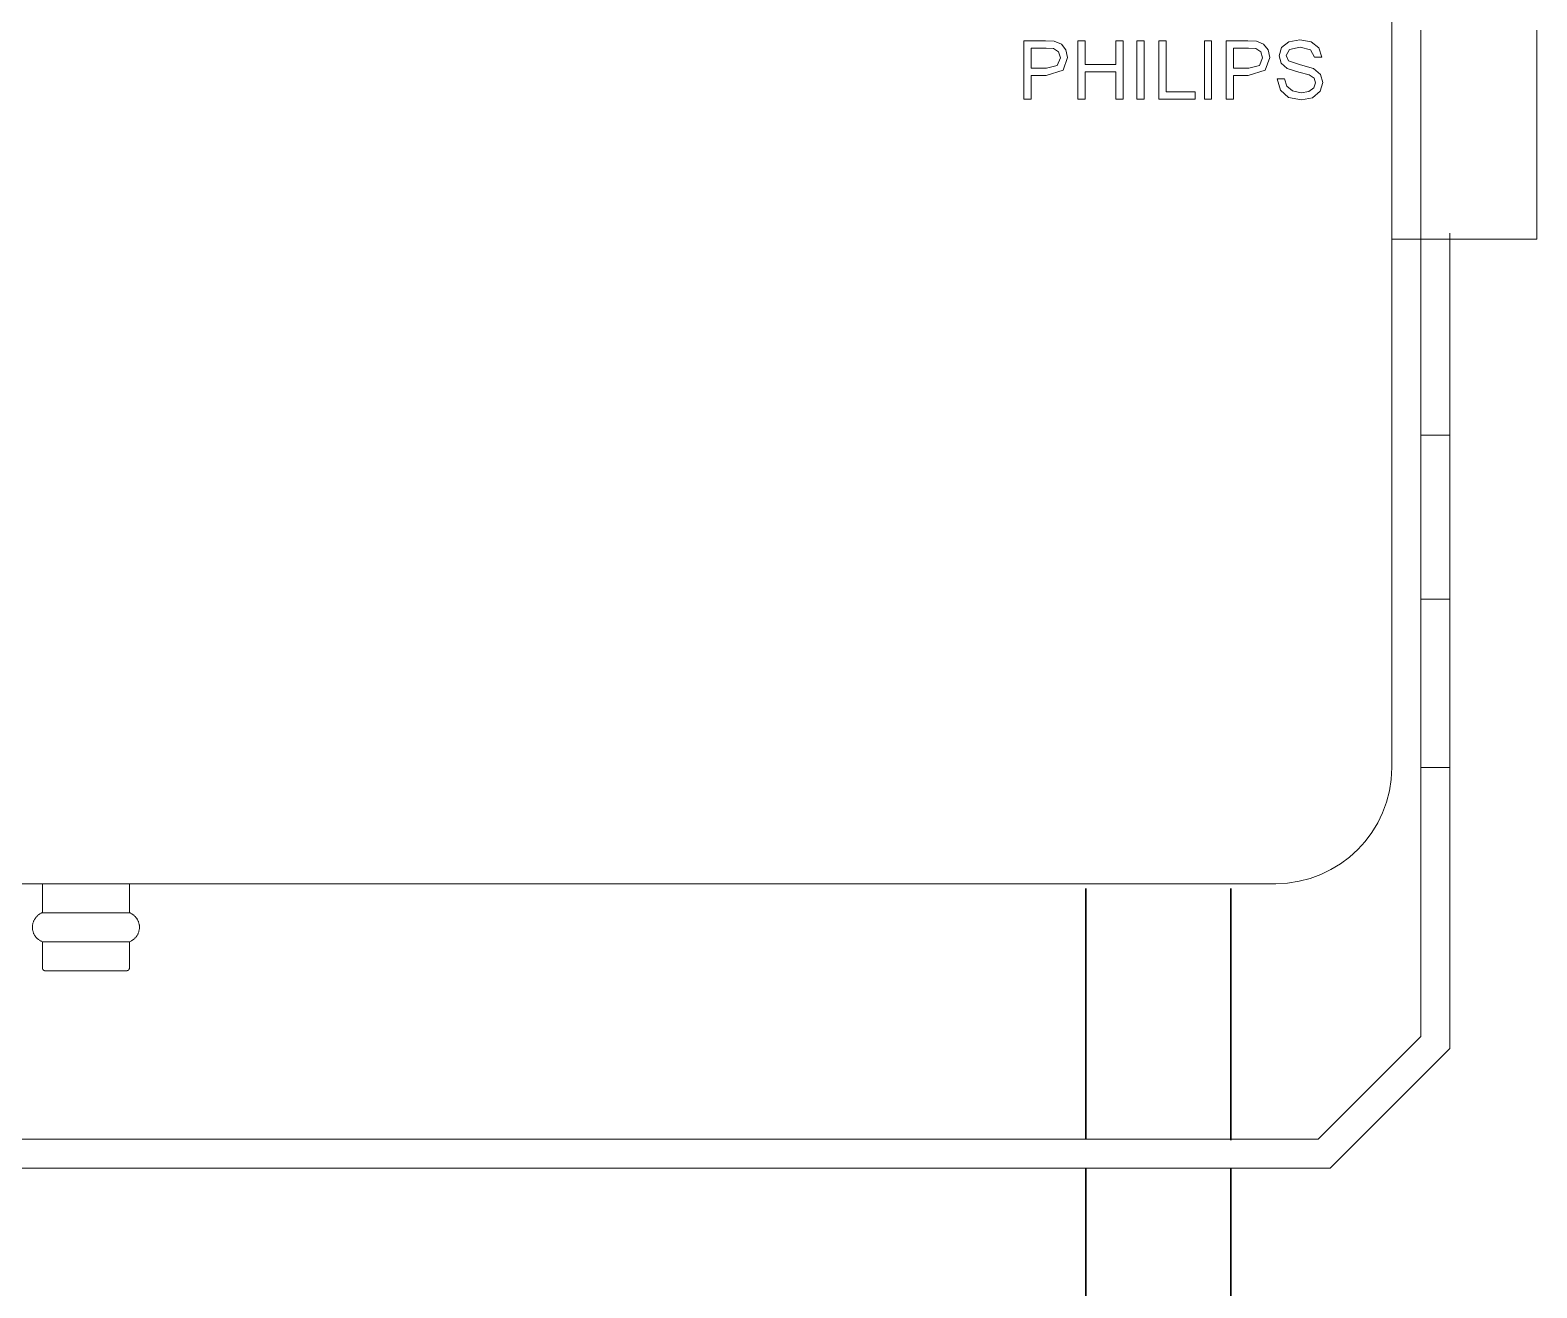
# Model space of a CAD drawing. Header units: millimetres. Extents: x -153298 to 620751, y -313239 to 250031.
# Drawn here: x 6887.2 to 7146.9, y -306735.3 to -306518.7 of the extents above; entities that cross this region are included whole.
import ezdxf

# ---------------------------------------------------------------- set-up
doc = ezdxf.new("R2010")
doc.units = ezdxf.units.MM
doc.layers.add('E-LITE-EQPM', color=7, linetype='Continuous', lineweight=35)
doc.layers.add('I-WALL-E', color=7, linetype='Continuous', lineweight=35)

# ---------------------------------------------------------------- blocks, each defined once
blk = doc.blocks.new('ACM_L18 - LED Flood Light Luminaire - ACM_L18 - LED Flood Light Luminaire-V446-2140-01 ENTRANCE 1 ELEVATION 2')
at = {"layer": 'E-LITE-EQPM', "color": 7, "lineweight": 20}
for p, q in [((-17549.32, 104419), (-17549.32, 104679)), ((-17549.32, 104622.01), (-17549.32, 104419)), ((-17544.32, 104546), (-17544.32, 104528)), ((-17524.32, 104546), (-17524.32, 104528)), ((-17608.97, 104544.18), (-17612.69, 104544.18)), ((-17612.69, 104544.18), (-17612.69, 104534.13)), ((-17612.69, 104534.13), (-17612.69, 104544.18)), ((-17612.69, 104544.18), (-17608.97, 104544.18)), ((-17611.44, 104539.47), (-17611.44, 104542.92)), ((-17611.44, 104542.92), (-17608.84, 104542.92)), ((-17608.84, 104542.92), (-17611.44, 104542.92)), ((-17611.44, 104542.92), (-17611.44, 104539.47)), ((-17607.47, 104544.08), (-17608.97, 104544.18)), ((-17608.97, 104544.18), (-17607.47, 104544.08)), ((-17608.84, 104542.92), (-17607.58, 104542.84)), ((-17607.58, 104542.84), (-17608.84, 104542.92)), ((-17606.25, 104543.61), (-17607.47, 104544.08)), ((-17607.47, 104544.08), (-17606.25, 104543.61)), ((-17605.46, 104542.64), (-17606.25, 104543.61)), ((-17606.25, 104543.61), (-17605.46, 104542.64)), ((-17602.17, 104544.18), (-17603.43, 104544.18)), ((-17603.43, 104544.18), (-17603.43, 104534.13)), ((-17603.43, 104534.13), (-17603.43, 104544.18)), ((-17603.43, 104544.18), (-17602.17, 104544.18)), ((-17602.17, 104540.1), (-17602.17, 104544.18)), ((-17602.17, 104544.18), (-17602.17, 104540.1)), ((-17595.58, 104544.18), (-17596.84, 104544.18)), ((-17596.84, 104544.18), (-17596.84, 104540.1)), ((-17596.84, 104540.1), (-17596.84, 104544.18)), ((-17596.84, 104544.18), (-17595.58, 104544.18)), ((-17595.58, 104534.13), (-17595.58, 104544.18)), ((-17595.58, 104544.18), (-17595.58, 104534.13)), ((-17591.97, 104544.18), (-17593.23, 104544.18)), ((-17593.23, 104544.18), (-17593.23, 104534.13)), ((-17593.23, 104534.13), (-17593.23, 104544.18)), ((-17593.23, 104544.18), (-17591.97, 104544.18)), ((-17591.97, 104534.13), (-17591.97, 104544.18)), ((-17591.97, 104544.18), (-17591.97, 104534.13)), ((-17588.2, 104544.18), (-17589.46, 104544.18)), ((-17589.46, 104544.18), (-17589.46, 104534.13)), ((-17589.46, 104534.13), (-17589.46, 104544.18)), ((-17589.46, 104544.18), (-17588.2, 104544.18)), ((-17588.2, 104535.39), (-17588.2, 104544.18)), ((-17588.2, 104544.18), (-17588.2, 104535.39)), ((-17580.36, 104544.18), (-17581.61, 104544.18)), ((-17581.61, 104544.18), (-17581.61, 104534.13)), ((-17581.61, 104534.13), (-17581.61, 104544.18)), ((-17581.61, 104544.18), (-17580.36, 104544.18)), ((-17580.36, 104534.13), (-17580.36, 104544.18)), ((-17580.36, 104544.18), (-17580.36, 104534.13)), ((-17574.12, 104544.18), (-17577.85, 104544.18)), ((-17577.85, 104544.18), (-17577.85, 104534.13)), ((-17577.85, 104534.13), (-17577.85, 104544.18)), ((-17577.85, 104544.18), (-17574.12, 104544.18)), ((-17576.59, 104539.47), (-17576.59, 104542.92)), ((-17576.59, 104542.92), (-17573.99, 104542.92)), ((-17573.99, 104542.92), (-17576.59, 104542.92)), ((-17576.59, 104542.92), (-17576.59, 104539.47)), ((-17572.62, 104544.08), (-17574.12, 104544.18)), ((-17574.12, 104544.18), (-17572.62, 104544.08)), ((-17573.99, 104542.92), (-17572.74, 104542.84)), ((-17572.74, 104542.84), (-17573.99, 104542.92)), ((-17571.4, 104543.61), (-17572.62, 104544.08)), ((-17572.62, 104544.08), (-17571.4, 104543.61)), ((-17570.61, 104542.64), (-17571.4, 104543.61)), ((-17571.4, 104543.61), (-17570.61, 104542.64)), ((-17568.31, 104542.99), (-17568.74, 104541.57)), ((-17568.74, 104541.57), (-17568.31, 104542.99)), ((-17567.03, 104544), (-17568.31, 104542.99)), ((-17568.31, 104542.99), (-17567.03, 104544)), ((-17565.17, 104544.34), (-17567.03, 104544)), ((-17567.03, 104544), (-17565.17, 104544.34)), ((-17566.92, 104542.65), (-17565.12, 104543.08)), ((-17565.12, 104543.08), (-17566.92, 104542.65)), ((-17563.19, 104543.98), (-17565.17, 104544.34)), ((-17565.17, 104544.34), (-17563.19, 104543.98)), ((-17565.12, 104543.08), (-17563.33, 104542.64)), ((-17563.33, 104542.64), (-17565.12, 104543.08)), ((-17561.86, 104542.93), (-17563.19, 104543.98)), ((-17563.19, 104543.98), (-17561.86, 104542.93)), ((-17561.36, 104541.35), (-17561.86, 104542.93)), ((-17561.86, 104542.93), (-17561.36, 104541.35)), ((-17549.32, 104528), (-17549.32, 104545.39)), ((-17549.32, 104545.39), (-17549.32, 104528)), ((-17549.32, 104528), (-17549.32, 104545.39)), ((-17549.32, 104545.39), (-17549.32, 104528)), ((-17524.32, 104528), (-17524.32, 104545.39)), ((-17607.58, 104542.84), (-17606.73, 104542.27)), ((-17606.73, 104542.27), (-17607.58, 104542.84)), ((-17606.41, 104541.23), (-17606.96, 104539.93)), ((-17606.96, 104539.93), (-17606.41, 104541.23)), ((-17606.73, 104542.27), (-17606.41, 104541.23)), ((-17606.41, 104541.23), (-17606.73, 104542.27)), ((-17605.96, 104539.1), (-17605.16, 104541.27)), ((-17605.16, 104541.27), (-17605.96, 104539.1)), ((-17605.16, 104541.27), (-17605.46, 104542.64)), ((-17605.46, 104542.64), (-17605.16, 104541.27)), ((-17572.74, 104542.84), (-17571.89, 104542.27)), ((-17571.89, 104542.27), (-17572.74, 104542.84)), ((-17571.57, 104541.23), (-17572.11, 104539.93)), ((-17572.11, 104539.93), (-17571.57, 104541.23)), ((-17571.89, 104542.27), (-17571.57, 104541.23)), ((-17571.57, 104541.23), (-17571.89, 104542.27)), ((-17571.12, 104539.1), (-17570.31, 104541.27)), ((-17570.31, 104541.27), (-17571.12, 104539.1)), ((-17570.31, 104541.27), (-17570.61, 104542.64)), ((-17570.61, 104542.64), (-17570.31, 104541.27)), ((-17568.74, 104541.57), (-17568.39, 104540.32)), ((-17568.39, 104540.32), (-17568.74, 104541.57)), ((-17568.39, 104540.32), (-17567.32, 104539.39)), ((-17567.32, 104539.39), (-17568.39, 104540.32)), ((-17567.49, 104541.61), (-17566.92, 104542.65)), ((-17566.92, 104542.65), (-17567.49, 104541.61)), ((-17567.09, 104540.74), (-17567.49, 104541.61)), ((-17567.49, 104541.61), (-17567.09, 104540.74)), ((-17565.04, 104540.04), (-17567.09, 104540.74)), ((-17567.09, 104540.74), (-17565.04, 104540.04)), ((-17563.33, 104542.64), (-17562.62, 104541.35)), ((-17562.62, 104541.35), (-17563.33, 104542.64)), ((-17562.62, 104541.35), (-17561.36, 104541.35)), ((-17561.36, 104541.35), (-17562.62, 104541.35)), ((-17608.81, 104539.47), (-17611.44, 104539.47)), ((-17611.44, 104539.47), (-17608.81, 104539.47)), ((-17611.44, 104534.13), (-17611.44, 104538.22)), ((-17611.44, 104538.22), (-17608.88, 104538.22)), ((-17608.88, 104538.22), (-17611.44, 104538.22)), ((-17611.44, 104538.22), (-17611.44, 104534.13)), ((-17608.88, 104538.22), (-17605.96, 104539.1)), ((-17605.96, 104539.1), (-17608.88, 104538.22)), ((-17606.96, 104539.93), (-17608.81, 104539.47)), ((-17608.81, 104539.47), (-17606.96, 104539.93)), ((-17596.84, 104540.1), (-17602.17, 104540.1)), ((-17602.17, 104540.1), (-17596.84, 104540.1)), ((-17602.17, 104534.13), (-17602.17, 104538.84)), ((-17602.17, 104538.84), (-17596.84, 104538.84)), ((-17596.84, 104538.84), (-17602.17, 104538.84)), ((-17602.17, 104538.84), (-17602.17, 104534.13)), ((-17596.84, 104538.84), (-17596.84, 104534.13)), ((-17596.84, 104534.13), (-17596.84, 104538.84)), ((-17573.96, 104539.47), (-17576.59, 104539.47)), ((-17576.59, 104539.47), (-17573.96, 104539.47)), ((-17576.59, 104534.13), (-17576.59, 104538.22)), ((-17576.59, 104538.22), (-17574.04, 104538.22)), ((-17574.04, 104538.22), (-17576.59, 104538.22)), ((-17576.59, 104538.22), (-17576.59, 104534.13)), ((-17574.04, 104538.22), (-17571.12, 104539.1)), ((-17571.12, 104539.1), (-17574.04, 104538.22)), ((-17572.11, 104539.93), (-17573.96, 104539.47)), ((-17573.96, 104539.47), (-17572.11, 104539.93)), ((-17567.32, 104539.39), (-17565.35, 104538.77)), ((-17565.35, 104538.77), (-17567.32, 104539.39)), ((-17565.35, 104538.77), (-17563.52, 104538.29)), ((-17563.52, 104538.29), (-17565.35, 104538.77)), ((-17562.81, 104539.41), (-17565.04, 104540.04)), ((-17565.04, 104540.04), (-17562.81, 104539.41)), ((-17563.52, 104538.29), (-17562.67, 104537.72)), ((-17562.67, 104537.72), (-17563.52, 104538.29)), ((-17561.6, 104538.39), (-17562.81, 104539.41)), ((-17562.81, 104539.41), (-17561.6, 104538.39)), ((-17561.21, 104536.97), (-17561.6, 104538.39)), ((-17561.6, 104538.39), (-17561.21, 104536.97)), ((-17583.18, 104535.39), (-17588.2, 104535.39)), ((-17588.2, 104535.39), (-17583.18, 104535.39)), ((-17583.18, 104534.13), (-17583.18, 104535.39)), ((-17583.18, 104535.39), (-17583.18, 104534.13)), ((-17569.06, 104537.59), (-17568.51, 104535.67)), ((-17567.8, 104537.59), (-17569.06, 104537.59)), ((-17569.06, 104537.59), (-17567.8, 104537.59)), ((-17568.51, 104535.67), (-17569.06, 104537.59)), ((-17568.51, 104535.67), (-17567.09, 104534.4)), ((-17567.09, 104534.4), (-17568.51, 104535.67)), ((-17567.39, 104536.33), (-17567.8, 104537.59)), ((-17567.8, 104537.59), (-17567.39, 104536.33)), ((-17566.41, 104535.54), (-17567.39, 104536.33)), ((-17567.39, 104536.33), (-17566.41, 104535.54)), ((-17564.9, 104535.23), (-17566.41, 104535.54)), ((-17566.41, 104535.54), (-17564.9, 104535.23)), ((-17563.59, 104535.46), (-17564.9, 104535.23)), ((-17564.9, 104535.23), (-17563.59, 104535.46)), ((-17562.74, 104536.09), (-17563.59, 104535.46)), ((-17563.59, 104535.46), (-17562.74, 104536.09)), ((-17562.95, 104534.37), (-17561.66, 104535.47)), ((-17561.66, 104535.47), (-17562.95, 104534.37)), ((-17562.46, 104536.94), (-17562.74, 104536.09)), ((-17562.74, 104536.09), (-17562.46, 104536.94)), ((-17562.67, 104537.72), (-17562.46, 104536.94)), ((-17562.46, 104536.94), (-17562.67, 104537.72)), ((-17561.66, 104535.47), (-17561.21, 104536.97)), ((-17561.21, 104536.97), (-17561.66, 104535.47)), ((-17612.69, 104534.13), (-17611.44, 104534.13)), ((-17611.44, 104534.13), (-17612.69, 104534.13)), ((-17603.43, 104534.13), (-17602.17, 104534.13)), ((-17602.17, 104534.13), (-17603.43, 104534.13)), ((-17596.84, 104534.13), (-17595.58, 104534.13)), ((-17595.58, 104534.13), (-17596.84, 104534.13)), ((-17593.23, 104534.13), (-17591.97, 104534.13)), ((-17591.97, 104534.13), (-17593.23, 104534.13)), ((-17589.46, 104534.13), (-17583.18, 104534.13)), ((-17583.18, 104534.13), (-17589.46, 104534.13)), ((-17581.61, 104534.13), (-17580.36, 104534.13)), ((-17580.36, 104534.13), (-17581.61, 104534.13)), ((-17577.85, 104534.13), (-17576.59, 104534.13)), ((-17576.59, 104534.13), (-17577.85, 104534.13)), ((-17567.09, 104534.4), (-17564.85, 104533.98)), ((-17564.85, 104533.98), (-17567.09, 104534.4)), ((-17564.85, 104533.98), (-17562.95, 104534.37)), ((-17562.95, 104534.37), (-17564.85, 104533.98)), ((-17549.32, 104528), (-17549.32, 104510.62)), ((-17549.32, 104510.62), (-17549.32, 104528)), ((-17549.32, 104528), (-17549.32, 104510.62)), ((-17549.32, 104510.62), (-17549.32, 104528)), ((-17544.32, 104528), (-17544.32, 104510.62)), ((-17524.32, 104528), (-17524.32, 104510)), ((-17524.32, 104515.28), (-17524.32, 104528)), ((-17524.32, 104510.62), (-17524.32, 104514.74)), ((-17549.32, 104510), (-17524.32, 104510)), ((-17549.32, 104510), (-17544.32, 104510)), ((-17544.32, 104476.23), (-17544.32, 104511.01)), ((-17544.32, 104510.13), (-17544.32, 104480.98)), ((-17539.32, 104511.01), (-17539.32, 104476.23)), ((-17539.32, 104480.98), (-17539.32, 104510)), ((-17544.32, 104480.98), (-17544.32, 104457.02)), ((-17539.32, 104457.02), (-17539.32, 104480.98)), ((-17544.32, 104447.98), (-17544.32, 104476.23)), ((-17539.32, 104476.23), (-17544.32, 104476.23)), ((-17539.32, 104476.23), (-17539.32, 104447.98)), ((-17544.32, 104457.02), (-17544.32, 104419)), ((-17539.32, 104419), (-17539.32, 104457.02)), ((-17544.32, 104419), (-17544.32, 104447.98)), ((-17539.32, 104447.98), (-17544.32, 104447.98)), ((-17539.32, 104447.98), (-17539.32, 104419)), ((-17539.32, 104419), (-17544.32, 104419)), ((-17544.32, 104419), (-17539.32, 104419)), ((-17539.32, 104419), (-17544.32, 104419)), ((-17544.32, 104419), (-17544.32, 104372.68)), ((-17544.32, 104372.68), (-17544.32, 104419)), ((-17544.32, 104419), (-17539.32, 104419)), ((-17539.32, 104370.61), (-17539.32, 104419)), ((-17539.32, 104419), (-17539.32, 104370.61)), ((-17979.32, 104399), (-17569.32, 104399)), ((-17569.32, 104399), (-17979.32, 104399)), ((-17781.82, 104399), (-17781.82, 104394)), ((-17766.82, 104399), (-17781.82, 104399)), ((-17781.82, 104399), (-17766.82, 104399)), ((-17766.82, 104394), (-17766.82, 104399)), ((-17781.82, 104394), (-17766.82, 104394)), ((-17766.82, 104394), (-17781.82, 104394)), ((-17781.82, 104389), (-17781.82, 104384.5)), ((-17781.82, 104389), (-17778.07, 104389)), ((-17766.82, 104389), (-17781.82, 104389)), ((-17770.57, 104389), (-17766.82, 104389)), ((-17766.82, 104384.5), (-17766.82, 104389)), ((-17544.32, 104372.68), (-17561.99, 104355)), ((-17561.99, 104355), (-17544.32, 104372.68)), ((-17559.92, 104350), (-17539.32, 104370.61)), ((-17539.32, 104370.61), (-17559.92, 104350)), ((-17561.99, 104355), (-17986.64, 104355)), ((-17986.64, 104355), (-17561.99, 104355)), ((-17988.71, 104350), (-17559.92, 104350)), ((-17559.92, 104350), (-17988.71, 104350))]:
    blk.add_line(p, q, dxfattribs=at)
at = {"layer": 'E-LITE-EQPM', "color": 7, "lineweight": 20, "flags": 128}
for points in [[(-17781.82, 104389), (-17781.91, 104389.04), (-17782.01, 104389.08), (-17782.11, 104389.13), (-17782.2, 104389.18), (-17782.29, 104389.24), (-17782.38, 104389.3), (-17782.47, 104389.36), (-17782.55, 104389.43), (-17782.64, 104389.5), (-17782.71, 104389.57), (-17782.79, 104389.64), (-17782.86, 104389.72), (-17782.93, 104389.8), (-17783, 104389.89), (-17783.06, 104389.97), (-17783.12, 104390.06), (-17783.18, 104390.15), (-17783.23, 104390.25), (-17783.28, 104390.34), (-17783.32, 104390.44), (-17783.36, 104390.54), (-17783.4, 104390.64), (-17783.43, 104390.74), (-17783.46, 104390.85), (-17783.48, 104390.95), (-17783.5, 104391.06), (-17783.52, 104391.16), (-17783.53, 104391.27), (-17783.54, 104391.37), (-17783.54, 104391.48), (-17783.54, 104391.59), (-17783.53, 104391.7), (-17783.52, 104391.8), (-17783.51, 104391.91), (-17783.49, 104392.01), (-17783.47, 104392.12), (-17783.44, 104392.22), (-17783.41, 104392.32), (-17783.37, 104392.43), (-17783.33, 104392.53), (-17783.29, 104392.62), (-17783.24, 104392.72), (-17783.19, 104392.81), (-17783.14, 104392.91), (-17783.08, 104393), (-17783.02, 104393.08), (-17782.95, 104393.17), (-17782.89, 104393.25), (-17782.81, 104393.33), (-17782.74, 104393.41), (-17782.66, 104393.48), (-17782.58, 104393.55), (-17782.5, 104393.62), (-17782.41, 104393.68), (-17782.32, 104393.74), (-17782.23, 104393.8), (-17782.14, 104393.85), (-17782.05, 104393.9), (-17781.95, 104393.95), (-17781.85, 104393.99), (-17781.82, 104394)], [(-17766.82, 104394), (-17766.72, 104393.96), (-17766.62, 104393.92), (-17766.52, 104393.87), (-17766.43, 104393.82), (-17766.34, 104393.76), (-17766.25, 104393.7), (-17766.16, 104393.64), (-17766.08, 104393.57), (-17766, 104393.5), (-17765.92, 104393.43), (-17765.84, 104393.36), (-17765.77, 104393.28), (-17765.7, 104393.2), (-17765.63, 104393.11), (-17765.57, 104393.03), (-17765.51, 104392.94), (-17765.46, 104392.85), (-17765.4, 104392.75), (-17765.36, 104392.66), (-17765.31, 104392.56), (-17765.27, 104392.46), (-17765.23, 104392.36), (-17765.2, 104392.26), (-17765.17, 104392.15), (-17765.15, 104392.05), (-17765.13, 104391.94), (-17765.11, 104391.84), (-17765.1, 104391.73), (-17765.1, 104391.63), (-17765.09, 104391.52), (-17765.09, 104391.41), (-17765.1, 104391.3), (-17765.11, 104391.2), (-17765.12, 104391.09), (-17765.14, 104390.99), (-17765.17, 104390.88), (-17765.19, 104390.78), (-17765.22, 104390.68), (-17765.26, 104390.57), (-17765.3, 104390.47), (-17765.34, 104390.38), (-17765.39, 104390.28), (-17765.44, 104390.19), (-17765.49, 104390.09), (-17765.55, 104390), (-17765.61, 104389.92), (-17765.68, 104389.83), (-17765.74, 104389.75), (-17765.82, 104389.67), (-17765.89, 104389.59), (-17765.97, 104389.52), (-17766.05, 104389.45), (-17766.13, 104389.38), (-17766.22, 104389.32), (-17766.31, 104389.26), (-17766.4, 104389.2), (-17766.49, 104389.15), (-17766.59, 104389.1), (-17766.68, 104389.05), (-17766.78, 104389.01), (-17766.82, 104389)], [(-17781.32, 104384), (-17781.34, 104384), (-17781.36, 104384), (-17781.38, 104384), (-17781.4, 104384.01), (-17781.41, 104384.01), (-17781.43, 104384.01), (-17781.45, 104384.02), (-17781.47, 104384.03), (-17781.49, 104384.03), (-17781.51, 104384.04), (-17781.53, 104384.05), (-17781.55, 104384.06), (-17781.56, 104384.07), (-17781.58, 104384.08), (-17781.6, 104384.09), (-17781.61, 104384.1), (-17781.63, 104384.11), (-17781.65, 104384.12), (-17781.66, 104384.14), (-17781.67, 104384.15), (-17781.69, 104384.17), (-17781.7, 104384.18), (-17781.71, 104384.2), (-17781.73, 104384.21), (-17781.74, 104384.23), (-17781.75, 104384.25), (-17781.76, 104384.26), (-17781.77, 104384.28), (-17781.77, 104384.3), (-17781.78, 104384.32), (-17781.79, 104384.34), (-17781.79, 104384.36), (-17781.8, 104384.38), (-17781.8, 104384.4), (-17781.81, 104384.42), (-17781.81, 104384.43), (-17781.81, 104384.45), (-17781.81, 104384.47), (-17781.82, 104384.49), (-17781.82, 104384.5)], [(-17781.32, 104384), (-17781.31, 104384), (-17781.29, 104384), (-17781.27, 104384), (-17781.23, 104384), (-17781.18, 104384), (-17781.12, 104384), (-17781.04, 104384), (-17780.96, 104384), (-17780.87, 104384), (-17780.76, 104384), (-17780.65, 104384), (-17780.52, 104384), (-17780.39, 104384), (-17780.25, 104384), (-17780.09, 104384), (-17779.93, 104384), (-17779.76, 104384), (-17779.58, 104384), (-17779.39, 104384), (-17779.19, 104384), (-17778.99, 104384), (-17778.78, 104384), (-17778.56, 104384), (-17778.33, 104384), (-17778.1, 104384), (-17777.86, 104384), (-17777.61, 104384), (-17777.37, 104384), (-17777.11, 104384), (-17776.85, 104384), (-17776.59, 104384), (-17776.32, 104384), (-17776.05, 104384), (-17775.78, 104384), (-17775.51, 104384), (-17775.23, 104384), (-17774.95, 104384), (-17774.67, 104384), (-17774.39, 104384), (-17774.11, 104384), (-17773.83, 104384), (-17773.55, 104384), (-17773.28, 104384), (-17773, 104384), (-17772.73, 104384), (-17772.45, 104384), (-17772.19, 104384), (-17771.92, 104384), (-17771.66, 104384), (-17771.4, 104384), (-17771.15, 104384), (-17770.9, 104384), (-17770.66, 104384), (-17770.43, 104384), (-17770.2, 104384), (-17769.97, 104384), (-17769.76, 104384), (-17769.55, 104384), (-17769.35, 104384), (-17769.15, 104384), (-17768.97, 104384), (-17768.79, 104384), (-17768.62, 104384), (-17768.47, 104384), (-17768.32, 104384), (-17768.18, 104384), (-17768.05, 104384), (-17767.93, 104384), (-17767.82, 104384), (-17767.72, 104384), (-17767.63, 104384), (-17767.55, 104384), (-17767.49, 104384), (-17767.43, 104384), (-17767.39, 104384), (-17767.35, 104384), (-17767.33, 104384), (-17767.32, 104384)], [(-17767.32, 104384), (-17767.32, 104384), (-17767.34, 104384), (-17767.37, 104384), (-17767.41, 104384), (-17767.46, 104384), (-17767.52, 104384), (-17767.59, 104384), (-17767.67, 104384), (-17767.76, 104384), (-17767.87, 104384), (-17767.98, 104384), (-17768.11, 104384), (-17768.24, 104384), (-17768.38, 104384), (-17768.54, 104384), (-17768.7, 104384), (-17768.87, 104384), (-17769.05, 104384), (-17769.24, 104384), (-17769.44, 104384), (-17769.64, 104384), (-17769.86, 104384), (-17770.07, 104384), (-17770.3, 104384), (-17770.53, 104384), (-17770.77, 104384), (-17771.02, 104384), (-17771.27, 104384), (-17771.52, 104384), (-17771.78, 104384), (-17772.04, 104384), (-17772.31, 104384), (-17772.58, 104384), (-17772.85, 104384), (-17773.13, 104384), (-17773.4, 104384), (-17773.68, 104384), (-17773.96, 104384), (-17774.24, 104384), (-17774.52, 104384), (-17774.8, 104384), (-17775.08, 104384), (-17775.36, 104384), (-17775.63, 104384), (-17775.91, 104384), (-17776.18, 104384), (-17776.45, 104384), (-17776.71, 104384), (-17776.97, 104384), (-17777.23, 104384), (-17777.48, 104384), (-17777.73, 104384), (-17777.97, 104384), (-17778.21, 104384), (-17778.44, 104384), (-17778.66, 104384), (-17778.87, 104384), (-17779.08, 104384), (-17779.28, 104384), (-17779.48, 104384), (-17779.66, 104384), (-17779.84, 104384), (-17780.01, 104384), (-17780.16, 104384), (-17780.31, 104384), (-17780.45, 104384), (-17780.58, 104384), (-17780.7, 104384), (-17780.81, 104384), (-17780.91, 104384), (-17781, 104384), (-17781.08, 104384), (-17781.14, 104384), (-17781.2, 104384), (-17781.25, 104384), (-17781.28, 104384), (-17781.3, 104384), (-17781.31, 104384)], [(-17766.82, 104384.5), (-17766.82, 104384.48), (-17766.82, 104384.46), (-17766.82, 104384.44), (-17766.82, 104384.42), (-17766.83, 104384.4), (-17766.83, 104384.38), (-17766.84, 104384.36), (-17766.84, 104384.34), (-17766.85, 104384.32), (-17766.86, 104384.31), (-17766.86, 104384.29), (-17766.87, 104384.27), (-17766.88, 104384.25), (-17766.89, 104384.23), (-17766.9, 104384.22), (-17766.91, 104384.2), (-17766.93, 104384.19), (-17766.94, 104384.17), (-17766.95, 104384.16), (-17766.97, 104384.14), (-17766.98, 104384.13), (-17767, 104384.11), (-17767.01, 104384.1), (-17767.03, 104384.09), (-17767.05, 104384.08), (-17767.06, 104384.07), (-17767.08, 104384.06), (-17767.1, 104384.05), (-17767.12, 104384.04), (-17767.13, 104384.03), (-17767.15, 104384.03), (-17767.17, 104384.02), (-17767.19, 104384.02), (-17767.21, 104384.01), (-17767.23, 104384.01), (-17767.25, 104384), (-17767.27, 104384), (-17767.29, 104384), (-17767.31, 104384), (-17767.32, 104384)]]:
    blk.add_lwpolyline(points, dxfattribs=at)
at = {"layer": 'E-LITE-EQPM', "color": 7, "lineweight": 20}
for end in [360, 0]:
    blk.add_arc((-17569.32, 104419), 20, 270, end, dxfattribs=at)
blk = doc.blocks.new('PPL-C-AECM-1-PP19-EE-M3-0001_rvt-2-2140-01 ENTRANCE 1 ELEVATION 2')
at = {"layer": 'E-LITE-EQPM', "color": 7, "lineweight": 20}
blk.add_blockref('ACM_L18 - LED Flood Light Luminaire - ACM_L18 - LED Flood Light Luminaire-V446-2140-01 ENTRANCE 1 ELEVATION 2', (0, 0), dxfattribs=at)
blk = doc.blocks.new('PPL-C-AECM-1-PP19-EE-M3-0001_rvt-3-2140-01 ENTRANCE 1 ELEVATION 2')
at = {"layer": 'E-LITE-EQPM', "color": 7, "lineweight": 20}
blk.add_blockref('ACM_L18 - LED Flood Light Luminaire - ACM_L18 - LED Flood Light Luminaire-V446-2140-01 ENTRANCE 1 ELEVATION 2', (0, 0), dxfattribs=at)

msp = doc.modelspace()

# ---------------------------------------------------------------- linework, layer by layer
at = {"layer": 'I-WALL-E', "color": 7}
for p, q in [((7069.1524, -306709.7103), (7069.1524, -306666.5198)), ((7069.1524, -306666.5198), (7069.1524, -306709.7103)), ((7094.1524, -306666.5198), (7094.1524, -306709.8864)), ((7094.1524, -306709.8864), (7094.1524, -306666.5198)), ((7069.1524, -309614.7103), (7069.1524, -306714.7103)), ((7069.1524, -306714.7103), (7069.1524, -309614.7103)), ((7094.1524, -306714.7103), (7094.1524, -309614.7103)), ((7094.1524, -309614.7103), (7094.1524, -306714.7103))]:
    msp.add_line(p, q, dxfattribs=at)

# ---------------------------------------------------------------- block references
at = {"color": 7, "lineweight": 5}
for name in ['PPL-C-AECM-1-PP19-EE-M3-0001_rvt-2-2140-01 ENTRANCE 1 ELEVATION 2', 'PPL-C-AECM-1-PP19-EE-M3-0001_rvt-3-2140-01 ENTRANCE 1 ELEVATION 2']:
    msp.add_blockref(name, (24671.1729, -411064.7103), dxfattribs=at)

doc.saveas('drawing.dxf')
